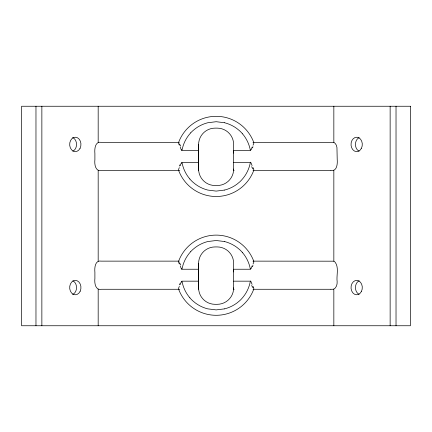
<?xml version="1.0" encoding="UTF-8"?>
<svg xmlns="http://www.w3.org/2000/svg" width="432" height="432" viewBox="0 0 432 432"><rect width="100%" height="100%" fill="white"/><g stroke="black" fill="none" stroke-linecap="round" stroke-linejoin="round"><path stroke-width="0.65" d="M198.596 271.933L198.596 269.239L181.991 269.239A34.949 34.949 0 0 1 190.728 251.629M198.596 153.133L198.596 150.439L181.991 150.439A34.949 34.949 0 0 1 190.728 132.829M233.663 271.933L233.663 269.239L250.366 269.239A34.949 34.949 0 0 0 242.509 252.617M233.663 153.133L233.663 150.439L250.366 150.439A34.949 34.949 0 0 0 242.509 133.823M198.655 170.473L198.596 144.607A16.47 16.47 0 0 1 215.066 128.131L217.199 128.131A16.47 16.47 0 0 1 233.669 144.607L233.604 170.473L234.16 170.473M198.655 289.273L198.596 263.401A16.47 16.47 0 0 1 215.066 246.931L217.199 246.931A16.47 16.47 0 0 1 233.663 263.401L233.604 289.273L234.16 289.273M180.198 165.764L181.181 163.301M180.198 284.558L181.181 282.101M252.158 147.047L251.17 149.51M252.158 265.847L251.17 268.304M179.334 167.605L178.578 169.322L178.589 170.338A40.09 40.09 0 0 0 253.773 170.338L253.778 169.322L253.022 167.605M179.334 286.4L178.578 288.122L178.589 289.138A40.09 40.09 0 0 0 253.773 289.138L253.778 288.122L253.022 286.4M253.022 145.206L253.778 143.489L253.773 142.474A40.09 40.09 0 0 0 178.589 142.474L178.578 143.489L179.334 145.206M253.022 264.006L253.778 262.283L253.773 261.268A40.09 40.09 0 0 0 178.589 261.268L178.578 262.283L179.334 264.006M179.285 142.339L101.428 142.339C94.986 140.983 94.441 149.153 94.894 153.522L94.894 159.651C94.354 164.074 95.267 171.968 101.633 170.473L179.793 170.473M179.285 261.133L101.428 261.133C94.986 259.778 94.441 267.948 94.894 272.317L94.894 278.446C94.354 282.874 95.267 290.763 101.633 289.273L179.793 289.273M330.966 170.473C337.23 171.596 337.57 163.496 337.203 159.289L336.949 147.533L336.339 145.147L335.156 143.419A9.569 7.506 90 0 0 333.839 142.398M330.966 289.273C335.432 290.39 337.441 285.314 337.149 281.702C336.269 275.492 339.179 267.7 335.156 262.219A9.569 7.506 90 0 0 333.839 261.193M224.608 190.064L216.178 191.101L207.749 190.064A35.219 35.219 0 0 1 195.507 184.27L192.872 182.115A33.669 33.669 0 0 1 189.837 178.994M224.608 308.864L216.178 309.895L207.749 308.864A35.219 35.219 0 0 1 195.507 303.064L192.872 300.915A33.669 33.669 0 0 1 189.837 297.794M252.958 142.339L333.839 142.393L333.839 106.25M198.596 162.373L181.991 162.373A34.949 34.949 0 0 0 189.848 178.988M233.663 162.373L250.366 162.373A34.949 34.949 0 0 1 241.628 179.982A33.669 33.669 0 0 1 239.485 182.115L236.849 184.27A35.219 35.219 0 0 1 224.608 190.064M253.022 170.473L330.847 170.478M252.958 261.133L333.839 261.187L333.839 170.419M198.596 281.167L181.991 281.167A34.949 34.949 0 0 0 189.848 297.788M233.663 281.167L250.366 281.167A34.949 34.949 0 0 1 241.628 298.777A33.669 33.669 0 0 1 239.485 300.915L236.849 303.07A35.219 35.219 0 0 1 224.608 308.858M253.022 289.273L330.847 289.273M224.608 122.747L216.178 121.711L207.749 122.747A35.219 35.219 0 0 0 195.507 128.542L192.872 130.696A33.669 33.669 0 0 0 190.717 132.824M224.608 241.542L216.178 240.511L207.749 241.542A35.219 35.219 0 0 0 195.507 247.342L192.872 249.491A33.669 33.669 0 0 0 190.717 251.618M181.181 149.51L180.268 147.22M181.181 268.304L180.268 266.015M252.088 165.591L251.17 163.301A2.192 2.187 0.2 0 0 250.517 162.216M252.088 284.391L251.17 282.101A2.192 2.187 0.2 0 0 250.517 281.011M396.025 106.25L396.025 325.75M390.139 106.25L390.139 325.75M333.839 289.219L333.839 325.75M198.596 144.607L198.596 169.052A16.47 16.47 0 0 0 215.066 185.522L217.199 185.522A16.47 16.47 0 0 0 233.669 169.052M198.596 263.401L198.596 287.847A16.47 16.47 0 0 0 215.066 304.317L217.199 304.317A16.47 16.47 0 0 0 233.669 287.847M98.177 106.25L98.177 142.398M98.177 170.413L98.177 261.198M98.177 289.208L98.177 325.75M41.861 106.25L41.861 325.75M35.969 106.25L35.969 325.75M179.901 283.667A6.869 1.004 -68.4 0 1 179.361 284.877M181.402 282.107A1.436 1.339 -49.1 0 1 181.807 281.243M253.017 287.75A7.004 2.462 74.1 0 1 251.645 285.444M181.84 269.395A2.192 2.187 -0.2 0 1 181.219 268.299M179.339 262.656A7.004 2.462 74.1 0 1 180.711 264.956M252.455 266.738A6.869 1.01 -68.3 0 1 252.995 265.529M250.954 268.299A1.436 1.339 -49.1 0 1 250.549 269.163M224.608 241.547A35.219 35.219 0 0 1 236.849 247.342L239.485 249.491A33.669 33.669 0 0 1 242.519 252.612M179.901 164.867A6.869 1.004 -68.4 0 1 179.361 166.077M181.402 163.312A1.436 1.339 -49.1 0 1 181.807 162.448M253.017 168.955A7.004 2.462 74.1 0 1 251.645 166.649M181.84 150.595A2.192 2.187 -0.2 0 1 181.219 149.499M179.339 143.856A7.004 2.462 74.1 0 1 180.711 146.162M252.455 147.944A6.869 1.01 -68.3 0 1 252.995 146.729M250.954 149.499A1.436 1.339 -49.1 0 1 250.549 150.363M224.608 122.747A35.219 35.219 0 0 1 236.849 128.542L239.485 130.696A33.669 33.669 0 0 1 242.519 133.817M72.581 137.538A7.198 5.578 -90 0 1 76.534 144.25A7.198 5.578 -90 0 1 72.841 151.2M72.841 280.8A7.198 5.578 -90 0 1 76.534 287.75A7.198 5.578 -90 0 1 72.581 294.462M359.143 151.2A7.198 5.573 -90 0 1 355.45 144.423A7.198 5.573 -90 0 1 359.143 137.651M359.143 294.349A7.198 5.573 -90 0 1 355.45 287.577A7.198 5.573 -90 0 1 359.143 280.8M410.4 106.25L21.6 106.25L21.6 325.75L410.4 325.75L410.4 106.25M80.06 148.327A7.198 5.648 -90 0 0 75.595 137.236A7.198 5.648 -90 0 0 70.286 147.712A7.198 5.648 -90 0 0 80.06 148.327M80.206 291.173A7.198 5.648 -90 0 0 75.314 280.379A7.198 5.648 -90 0 0 70.421 291.173A7.198 5.648 -90 0 0 80.206 291.173M361.411 148.327A7.198 5.648 -90 0 0 356.951 137.236A7.198 5.648 -90 0 0 351.643 147.712A7.198 5.648 -90 0 0 361.411 148.327M361.411 291.476A7.198 5.648 -90 0 0 356.951 280.39A7.198 5.648 -90 0 0 351.643 290.86A7.198 5.648 -90 0 0 361.411 291.476"/></g></svg>
